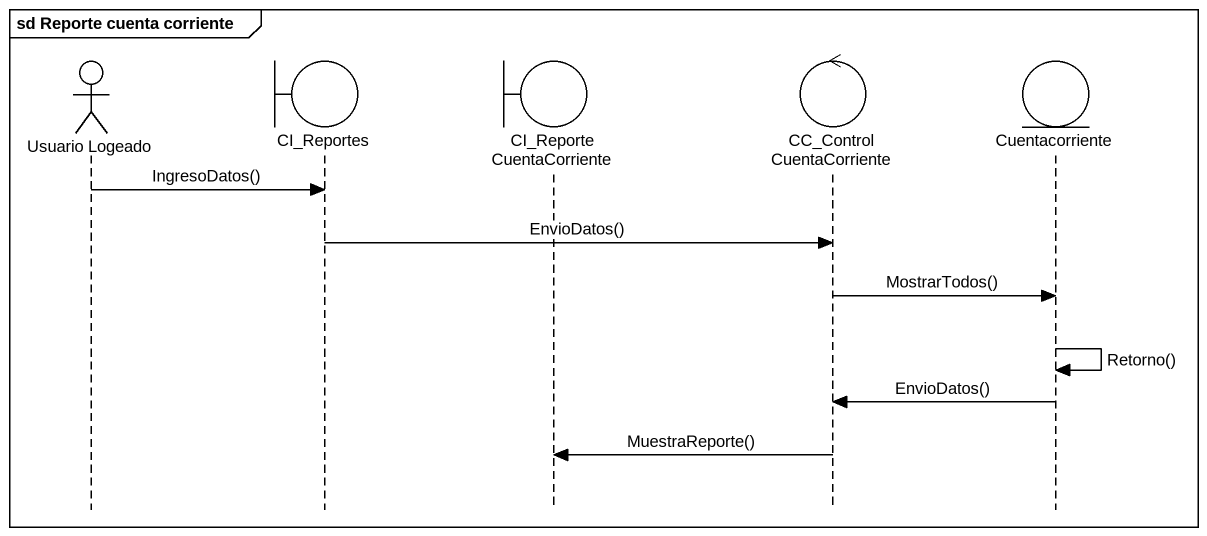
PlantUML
@startuml
mainframe sd Reporte cuenta corriente
hide footbox
actor "Usuario Logeado" as Usuario_Logeado
boundary CI_Reportes
boundary CI_ReporteCuentaCorriente
control CC_ControlCuentaCorriente
entity Cuentacorriente

Usuario_Logeado -> CI_Reportes : IngresoDatos()
CI_Reportes -> CC_ControlCuentaCorriente : EnvioDatos()
CC_ControlCuentaCorriente -> Cuentacorriente : MostrarTodos()
Cuentacorriente -> Cuentacorriente : Retorno()
Cuentacorriente -> CC_ControlCuentaCorriente : EnvioDatos()
CC_ControlCuentaCorriente -> CI_ReporteCuentaCorriente : MuestraReporte()
@enduml
